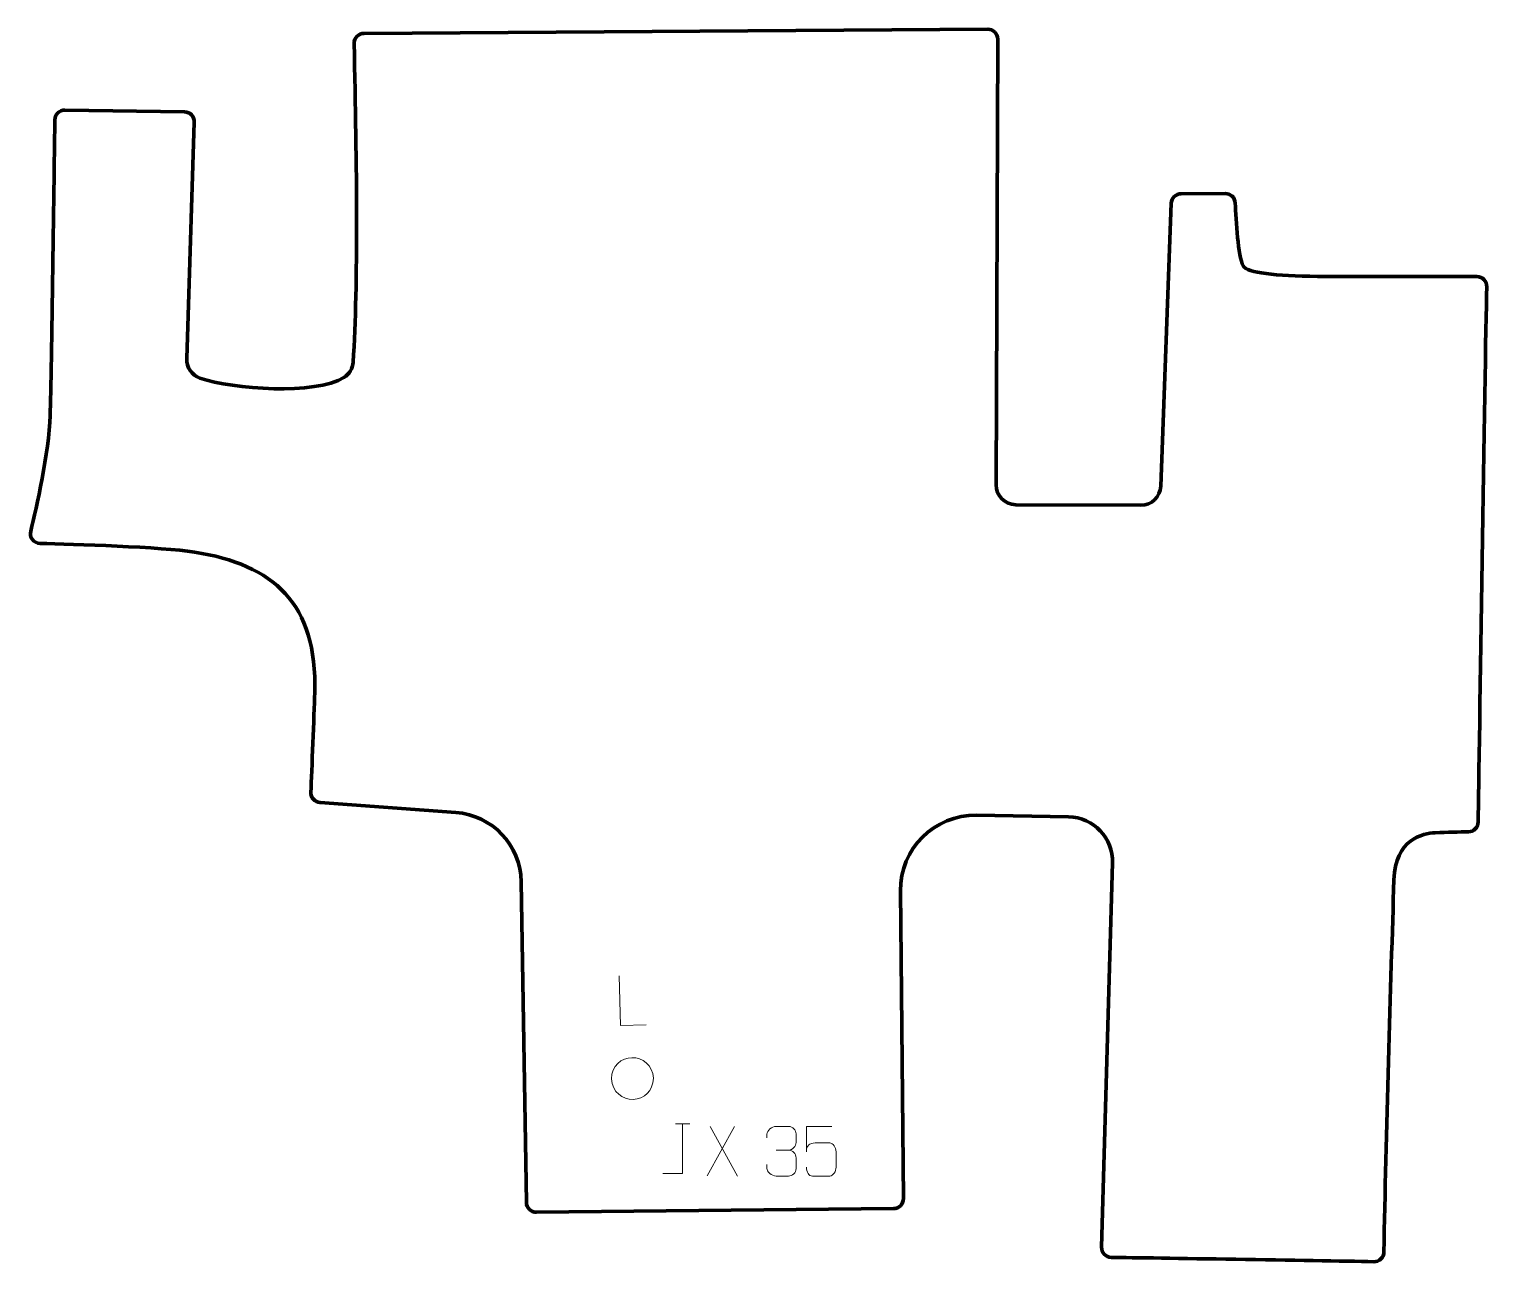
# Model space of a CAD drawing. Header units: millimetres. Extents: x -367 to 366, y -310 to 310.
import ezdxf

# ---------------------------------------------------------------- set-up
doc = ezdxf.new("R2010")
doc.units = ezdxf.units.MM
doc.header["$MEASUREMENT"] = 0
doc.layers.add('layer 1', color=7, linetype='Continuous')
doc.layers.add('layer 2', color=7, linetype='Continuous')

msp = doc.modelspace()

# ---------------------------------------------------------------- linework, layer by layer
at = {"layer": 'layer 1', "color": 250, "lineweight": 9}
for points, knots in [([(-56.5119, -190.7214), (-56.5119, -190.7214), (-69.4562, -191.0779), (-69.4562, -191.0779), (-69.4562, -191.0779), (-69.4562, -191.0779), (-70.143, -166.1338), (-70.143, -166.1338)], [0, 0, 0, 0, 0.33333333, 0.33333333, 0.33333333, 0.33333333, 1, 1, 1, 1]), ([(-73.9178, -217.9988), (-74.0299, -211.359), (-68.8638, -207.3693), (-63.7078, -207.3243), (-63.7078, -207.3243), (-58.5571, -207.0855), (-53.1732, -211.0021), (-52.9198, -217.6381), (-52.9198, -217.6381), (-53.1157, -223.9752), (-57.4449, -228.1266), (-63.1298, -228.3126), (-63.1298, -228.3126), (-68.2805, -228.5514), (-73.6643, -224.6348), (-73.9178, -217.9988)], [0, 0, 0, 0, 0.2, 0.2, 0.2, 0.2, 0.4, 0.4, 0.4, 0.4, 0.6, 0.6, 0.6, 0.6, 1, 1, 1, 1]), ([(-48.2299, -265.5265), (-48.2299, -265.5265), (-38.2079, -265.5265), (-38.2079, -265.5265), (-38.2079, -265.5265), (-38.2079, -265.5265), (-38.2079, -240.5729), (-38.2079, -240.5729)], [0, 0, 0, 0, 0.33333333, 0.33333333, 0.33333333, 0.33333333, 1, 1, 1, 1]), ([(4.162, -247.5909), (4.162, -247.5909), (4.162, -245.7337), (4.162, -245.7337), (4.162, -245.7337), (4.1477, -243.9918), (6.8122, -241.8737), (8.8713, -241.8964), (8.8713, -241.8964), (10.9354, -241.8964), (12.9994, -241.8964), (15.0631, -241.8964), (15.0631, -241.8964), (17.2576, -241.8876), (18.8559, -243.7344), (18.9003, -245.6465), (18.9003, -245.6465), (18.8999, -247.0816), (18.8999, -248.5167), (18.9003, -249.9522), (18.9003, -249.9522), (18.8517, -251.6057), (17.2491, -253.8357), (15.0508, -253.8257), (15.0508, -253.8257), (17.2545, -253.8369), (18.8625, -255.6401), (18.9165, -257.6996), (18.9165, -257.6996), (18.9161, -259.4843), (18.9161, -261.269), (18.9165, -263.0541), (18.9165, -263.0541), (18.9266, -265.1155), (16.8717, -266.8786), (15.0508, -266.8705), (15.0508, -266.8705), (12.9855, -266.8702), (10.9203, -266.8702), (8.8547, -266.8705), (8.8547, -266.8705), (6.6861, -266.859), (4.1551, -264.4588), (4.1365, -262.997), (4.1365, -262.997), (4.1365, -262.997), (4.1365, -261.0884), (4.1365, -261.0884)], [0, 0, 0, 0, 0.07692308, 0.07692308, 0.07692308, 0.07692308, 0.15384615, 0.15384615, 0.15384615, 0.15384615, 0.23076923, 0.23076923, 0.23076923, 0.23076923, 0.30769231, 0.30769231, 0.30769231, 0.30769231, 0.38461538, 0.38461538, 0.38461538, 0.38461538, 0.46153846, 0.46153846, 0.46153846, 0.46153846, 0.53846154, 0.53846154, 0.53846154, 0.53846154, 0.61538462, 0.61538462, 0.61538462, 0.61538462, 0.69230769, 0.69230769, 0.69230769, 0.69230769, 0.76923077, 0.76923077, 0.76923077, 0.76923077, 0.84615385, 0.84615385, 0.84615385, 0.84615385, 1, 1, 1, 1]), ([(36.9207, -241.9286), (36.9207, -241.9286), (24.069, -241.9286), (24.069, -241.9286), (24.069, -241.9286), (24.0693, -246.1592), (24.0693, -250.3901), (24.069, -254.6213), (24.069, -254.6213), (24.0687, -251.3112), (25.6997, -250.2394), (28.5117, -250.1789), (28.5117, -250.1789), (30.9513, -250.1786), (33.3908, -250.1786), (35.83, -250.1789), (35.83, -250.1789), (37.4798, -250.1721), (38.9547, -252.5526), (38.9832, -254.6213), (38.9832, -254.6213), (38.9829, -257.2086), (38.9829, -259.7962), (38.9832, -262.3839), (38.9832, -262.3839), (39.0294, -264.3433), (37.53, -266.7796), (35.9041, -266.8381), (35.9041, -266.8381), (33.9476, -266.8378), (29.0526, -266.8378), (27.0956, -266.8381), (27.0956, -266.8381), (25.2501, -266.8469), (24.143, -264.8821), (24.1222, -262.331)], [0, 0, 0, 0, 0.1, 0.1, 0.1, 0.1, 0.2, 0.2, 0.2, 0.2, 0.3, 0.3, 0.3, 0.3, 0.4, 0.4, 0.4, 0.4, 0.5, 0.5, 0.5, 0.5, 0.6, 0.6, 0.6, 0.6, 0.7, 0.7, 0.7, 0.7, 0.8, 0.8, 0.8, 0.8, 1, 1, 1, 1])]:
    msp.add_open_spline(points, degree=3, knots=knots, dxfattribs=at)
for points in [[(-41.792, -240.5729), (-41.792, -240.5729), (-34.6238, -240.5729), (-34.6238, -240.5729)], [(-12.0577, -241.9066), (-12.0577, -241.9066), (-25.7983, -266.8024), (-25.7983, -266.8024)], [(-24.3437, -241.9066), (-24.3437, -241.9066), (-10.6031, -266.8601), (-10.6031, -266.8601)], [(8.8717, -253.8361), (8.8717, -253.8361), (15.0681, -253.8361), (15.0681, -253.8361)]]:
    msp.add_open_spline(points, degree=3, dxfattribs=at)
at = {"layer": 'layer 2', "color": 230, "lineweight": 200}
msp.add_open_spline([(-116.7611, -280.1024), (-116.7611, -280.1024), (-119.3833, -118.8372), (-119.3833, -118.8372), (-119.3833, -118.8372), (-119.6821, -100.4497), (-133.9699, -85.3325), (-152.3112, -83.9965), (-152.3112, -83.9965), (-152.3112, -83.9965), (-220.5652, -79.0273), (-220.5652, -79.0273), (-220.5652, -79.0273), (-223.2597, -78.8311), (-225.3111, -76.5307), (-225.1976, -73.8316), (-225.1976, -73.8316), (-224.7312, -62.754), (-223.6033, -35.6144), (-223.2485, -23.7597), (-223.2485, -23.7597), (-221.8998, 21.289), (-243.9946, 40.6889), (-283.7717, 46.9398), (-283.7717, 46.9398), (-300.2591, 49.5306), (-344.8933, 50.8906), (-361.4125, 51.3171), (-361.4125, 51.3171), (-364.6023, 51.3993), (-366.8982, 54.4074), (-366.1347, 57.5055), (-366.1347, 57.5055), (-363.1859, 69.4724), (-356.9689, 96.6864), (-356.3546, 115.7304), (-356.3546, 115.7304), (-355.6421, 137.8259), (-354.3007, 240.3661), (-353.9935, 264.3081), (-353.9935, 264.3081), (-353.9579, 267.0728), (-351.6852, 269.2833), (-348.9202, 269.2427), (-348.9202, 269.2427), (-348.9202, 269.2427), (-288.7797, 268.3579), (-288.7797, 268.3579), (-288.7797, 268.3579), (-285.9847, 268.317), (-283.7664, 265.9929), (-283.8557, 263.1989), (-283.8557, 263.1989), (-283.8557, 263.1989), (-287.653, 144.2476), (-287.653, 144.2476), (-287.653, 144.2476), (-287.792, 139.8907), (-285.101, 135.9276), (-280.9834, 134.4968), (-280.9834, 134.4968), (-264.4053, 128.7352), (-222.8022, 125.8968), (-208.5496, 134.7187), (-208.5496, 134.7187), (-205.8445, 136.393), (-204.1572, 139.3118), (-203.9479, 142.4865), (-203.9479, 142.4865), (-201.3166, 182.3828), (-202.1104, 240.5185), (-203.4248, 302.7291), (-203.4248, 302.7291), (-203.4837, 305.5178), (-201.2485, 307.8154), (-198.4595, 307.8341), (-198.4595, 307.8341), (-198.4595, 307.8341), (115.2475, 309.9243), (115.2475, 309.9243), (115.2475, 309.9243), (118.0291, 309.943), (120.2911, 307.6874), (120.2809, 304.9057), (120.2809, 304.9057), (120.2809, 304.9057), (119.4392, 80.8146), (119.4392, 80.8146), (119.4392, 80.8146), (119.4184, 75.2943), (123.875, 70.8013), (129.3956, 70.7773), (129.3956, 70.7773), (129.3956, 70.7773), (192.2613, 70.5039), (192.2613, 70.5039), (192.2613, 70.5039), (197.656, 70.48), (202.097, 74.7397), (202.2979, 80.1309), (202.2979, 80.1309), (202.2979, 80.1309), (207.6022, 222.361), (207.6022, 222.361), (207.6022, 222.361), (207.7021, 225.0368), (209.8925, 227.1595), (212.5704, 227.1747), (212.5704, 227.1747), (212.5704, 227.1747), (234.7326, 227.2999), (234.7326, 227.2999), (234.7326, 227.2999), (237.4215, 227.3151), (239.6426, 225.2016), (239.7565, 222.5152), (239.7565, 222.5152), (240.1269, 213.767), (241.193, 195.7182), (243.7983, 190.9504), (243.7983, 190.9504), (247.9053, 183.4341), (300.0797, 186.0401), (361.323, 185.5229), (361.323, 185.5229), (364.1086, 185.4993), (366.3399, 183.2037), (366.282, 180.4193), (366.282, 180.4193), (365.4286, 139.3824), (362.4815, -55.4271), (361.9785, -88.8042), (361.9785, -88.8042), (361.9379, -91.5075), (359.757, -93.6852), (357.0541, -93.7222), (357.0541, -93.7222), (352.7622, -93.7804), (346.2887, -93.9113), (340.4216, -94.2009), (340.4216, -94.2009), (334.0596, -94.5149), (320.2308, -97.4081), (319.5989, -117.8808), (319.5989, -117.8808), (318.0263, -168.8378), (315.5296, -248.0056), (314.5641, -305.0156), (314.5641, -305.0156), (314.5172, -307.7852), (312.2294, -309.9855), (309.4605, -309.9245), (309.4605, -309.9245), (279.2623, -309.2598), (198.4988, -308.0473), (177.4609, -307.7351), (177.4609, -307.7351), (174.6722, -307.6935), (172.4589, -305.3789), (172.5393, -302.5913), (172.5393, -302.5913), (172.5393, -302.5913), (178.1128, -109.3986), (178.1128, -109.3986), (178.1128, -109.3986), (178.4748, -96.8623), (168.5285, -86.4444), (155.9891, -86.225), (155.9891, -86.225), (155.9891, -86.225), (109.6799, -85.4147), (109.6799, -85.4147), (109.6799, -85.4147), (88.4836, -85.0435), (71.1569, -102.2323), (71.3584, -123.4311), (71.3584, -123.4311), (71.3584, -123.4311), (72.8295, -278.1903), (72.8295, -278.1903), (72.8295, -278.1903), (72.8556, -280.9505), (70.6398, -283.2104), (67.8793, -283.2375), (67.8793, -283.2375), (67.8793, -283.2375), (-111.7118, -285.0208), (-111.7118, -285.0208), (-111.7118, -285.0208), (-114.461, -285.0483), (-116.7163, -282.8512), (-116.7611, -280.1024)], degree=3, knots=[0, 0, 0, 0, 0.02040816, 0.02040816, 0.02040816, 0.02040816, 0.04081633, 0.04081633, 0.04081633, 0.04081633, 0.06122449, 0.06122449, 0.06122449, 0.06122449, 0.08163265, 0.08163265, 0.08163265, 0.08163265, 0.10204082, 0.10204082, 0.10204082, 0.10204082, 0.12244898, 0.12244898, 0.12244898, 0.12244898, 0.14285714, 0.14285714, 0.14285714, 0.14285714, 0.16326531, 0.16326531, 0.16326531, 0.16326531, 0.18367347, 0.18367347, 0.18367347, 0.18367347, 0.20408163, 0.20408163, 0.20408163, 0.20408163, 0.2244898, 0.2244898, 0.2244898, 0.2244898, 0.24489796, 0.24489796, 0.24489796, 0.24489796, 0.26530612, 0.26530612, 0.26530612, 0.26530612, 0.28571429, 0.28571429, 0.28571429, 0.28571429, 0.30612245, 0.30612245, 0.30612245, 0.30612245, 0.32653061, 0.32653061, 0.32653061, 0.32653061, 0.34693878, 0.34693878, 0.34693878, 0.34693878, 0.36734694, 0.36734694, 0.36734694, 0.36734694, 0.3877551, 0.3877551, 0.3877551, 0.3877551, 0.40816327, 0.40816327, 0.40816327, 0.40816327, 0.42857143, 0.42857143, 0.42857143, 0.42857143, 0.44897959, 0.44897959, 0.44897959, 0.44897959, 0.46938776, 0.46938776, 0.46938776, 0.46938776, 0.48979592, 0.48979592, 0.48979592, 0.48979592, 0.51020408, 0.51020408, 0.51020408, 0.51020408, 0.53061224, 0.53061224, 0.53061224, 0.53061224, 0.55102041, 0.55102041, 0.55102041, 0.55102041, 0.57142857, 0.57142857, 0.57142857, 0.57142857, 0.59183673, 0.59183673, 0.59183673, 0.59183673, 0.6122449, 0.6122449, 0.6122449, 0.6122449, 0.63265306, 0.63265306, 0.63265306, 0.63265306, 0.65306122, 0.65306122, 0.65306122, 0.65306122, 0.67346939, 0.67346939, 0.67346939, 0.67346939, 0.69387755, 0.69387755, 0.69387755, 0.69387755, 0.71428571, 0.71428571, 0.71428571, 0.71428571, 0.73469388, 0.73469388, 0.73469388, 0.73469388, 0.75510204, 0.75510204, 0.75510204, 0.75510204, 0.7755102, 0.7755102, 0.7755102, 0.7755102, 0.79591837, 0.79591837, 0.79591837, 0.79591837, 0.81632653, 0.81632653, 0.81632653, 0.81632653, 0.83673469, 0.83673469, 0.83673469, 0.83673469, 0.85714286, 0.85714286, 0.85714286, 0.85714286, 0.87755102, 0.87755102, 0.87755102, 0.87755102, 0.89795918, 0.89795918, 0.89795918, 0.89795918, 0.91836735, 0.91836735, 0.91836735, 0.91836735, 0.93877551, 0.93877551, 0.93877551, 0.93877551, 0.95918367, 0.95918367, 0.95918367, 0.95918367, 1, 1, 1, 1], dxfattribs=at)

doc.saveas('drawing.dxf')
